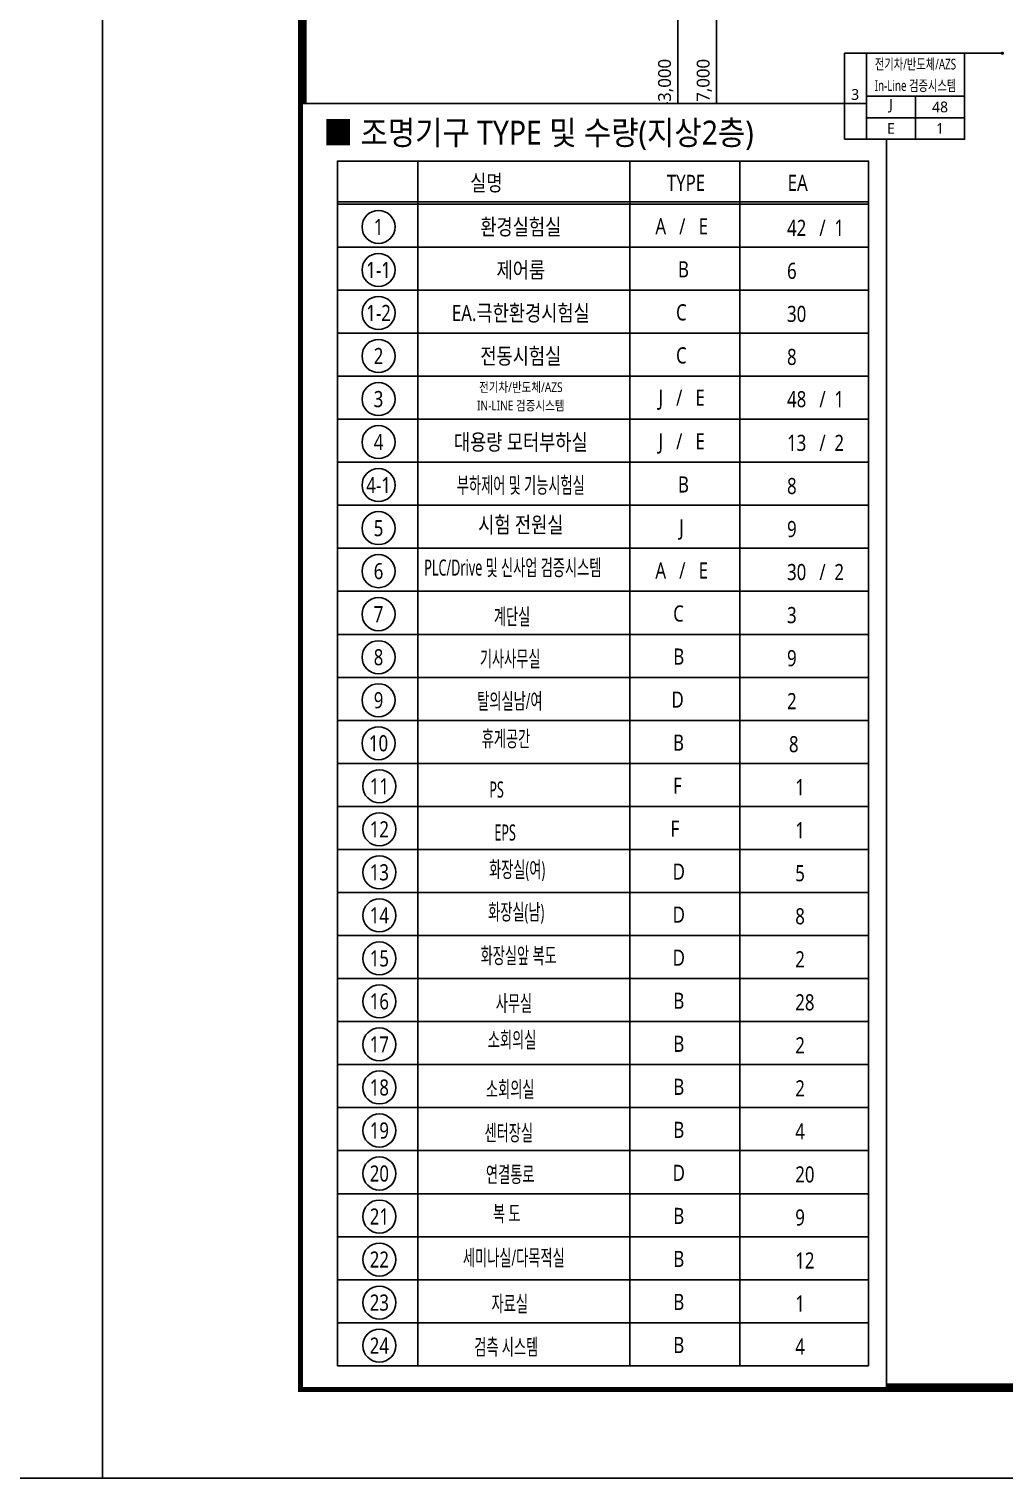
# Model space of a CAD drawing. Header units: millimetres. Extents: x -168200 to 504600, y -244718 to -125918.
# Drawn here: x 164786 to 210140, y -244718 to -177295 of the extents above; entities that cross this region are included whole.
import ezdxf
from ezdxf.enums import TextEntityAlignment as Align

# ---------------------------------------------------------------- set-up
doc = ezdxf.new("R2010")
doc.units = ezdxf.units.MM
doc.set_wipeout_variables(frame=1)
doc.layers.get('Defpoints').update_dxf_attribs({"color": 167})
for name, color, linetype in [('1-전등TEXT', 2, 'Continuous'), ('arch', 8, 'Continuous'), ('elec-box', 6, 'Continuous'), ('SYM-BUB', 3, 'Continuous'), ('Type', 1, 'Continuous'), ('XR-FORM-EE$0$XR-SHEET-SHT', 5, 'Continuous')]:
    doc.layers.add(name, color=color, linetype=linetype)
doc.layers.add('XR-FORM-EE$0$XR-SHEET-TEMP', color=171, linetype='Continuous', plot=False)
doc.styles.add('$0$스타일1', font='malgun.ttf')
doc.styles.add('GHS', font='malgun.ttf')
doc.styles.add('맑은 고딕', font='malgun.ttf')
doc.styles.add('스타일2', font='malgunbd.ttf')
doc.styles.add('울릉도M', font='malgun.ttf')
doc.dimstyles.new('CJA', dxfattribs={"dimscale": 300, "dimtxt": 2.7, "dimasz": 1, "dimexe": 2, "dimexo": 3, "dimgap": 1, "dimtad": 1, "dimdec": 0, "dimzin": 1, "dimdsep": 46, "dimlunit": 6, "dimtxsty": '$0$스타일1', "dimblk": 'CJDOT', "dimcen": 0.09, "dimdle": 1, "dimclrd": 256, "dimclre": 256, "dimclrt": 3, "dimadec": 0, "dimazin": 0, "dimtfac": 1, "dimtdec": 0, "dimtix": 1, "dimtmove": 2, "dimatfit": 3, "dimldrblk": 'CJDOT', "dimfxl": 1, "dimtolj": 1, "dimtzin": 1, "dimarcsym": 0})
doc.dimstyles.new('DIM-QD 1', dxfattribs={"dimtxt": 3, "dimasz": 1.5, "dimexe": 1, "dimexo": 0, "dimgap": 1, "dimtad": 1, "dimdec": 3, "dimdsep": 46, "dimlunit": 6, "dimtxsty": '$0$스타일1', "dimblk1": 'ARCHTICK', "dimblk2": 'ARCHTICK', "dimsah": 1, "dimcen": 0, "dimclrd": 256, "dimclre": 256, "dimclrt": 3, "dimazin": 2, "dimtfac": 1, "dimtdec": 3, "dimtix": 1, "dimtmove": 2, "dimatfit": 3, "dimldrblk": 'ARCHTICK', "dimfxl": 1, "dimtolj": 1, "dimtzin": 0, "dimarcsym": 0})

# ---------------------------------------------------------------- blocks, each defined once
blk = doc.blocks.new('XR-FORM-EE', base_point=(461, 408))
at = {"layer": 'XR-FORM-EE$0$XR-SHEET-SHT', "color": 5}
blk.add_lwpolyline([(0, 118800), (168200, 118800), (168200, 0), (0, 0)], close=True, dxfattribs=at)
at = {"layer": 'XR-FORM-EE$0$XR-SHEET-SHT', "color": 5, "const_width": 400}
blk.add_lwpolyline([(9300, 114600), (163900, 114600), (163900, 4200), (9300, 4200)], close=True, dxfattribs=at)
at = {"layer": 'XR-FORM-EE$0$XR-SHEET-TEMP'}
for p, q in [((9300, 59400), (10000, 59400)), ((9300, 31800), (10000, 31800))]:
    blk.add_line(p, q, dxfattribs=at)
blk = doc.blocks.new('_DotSmall')
at = {"color": 0, "linetype": 'ByBlock', "const_width": 0.5}
blk.add_lwpolyline([(-0.0625, 0, 1), (0.0625, 0, 1)], format="xyb", close=True, dxfattribs=at)
blk = doc.blocks.new('*D450')
at = {"layer": 'arch', "color": 7, "lineweight": -2, "transparency": 16777216}
for p, q in [((199761, -158409), (194561, -158409)), ((194961, -201809), (194961, -158009)), ((199761, -201409), (194561, -201409))]:
    blk.add_line(p, q, dxfattribs=at)
at = {"layer": 'Defpoints', "color": 0, "transparency": 16777216}
for p in [(194961, -158409), (200361, -158409), (200361, -201409)]:
    blk.add_point(p, dxfattribs=at)
at = {"layer": 'arch', "color": 7, "lineweight": -2, "transparency": 16777216, "xscale": 900, "yscale": 900, "zscale": 900}
for p, rotation in [((194961, -158409), 90), ((194961, -201409), 270)]:
    blk.add_blockref('_DotSmall', p, dxfattribs=dict(at, rotation=rotation))
at = {"layer": 'arch', "color": 3, "transparency": 16777216, "insert": (194401, -179909), "char_height": 600, "attachment_point": 5, "rotation": 90, "style": '$0$스타일1'}
blk.add_mtext('\\A1;43,000', dxfattribs=at)
blk = doc.blocks.new('CJDOT')
blk.add_line((-2, 0), (2, 0))
at = {"const_width": 0.5}
blk.add_lwpolyline([(-0.25, 0, 1), (0.25, 0, 1)], format="xyb", close=True, dxfattribs=at)
blk = doc.blocks.new('*D452')
at = {"layer": 'arch', "color": 7, "lineweight": -2, "transparency": 16777216}
for p, q in [((196761, -171009), (196761, -188809)), ((199761, -171409), (196361, -171409)), ((199761, -188409), (196361, -188409))]:
    blk.add_line(p, q, dxfattribs=at)
at = {"layer": 'Defpoints', "color": 0, "transparency": 16777216}
for p in [(200361, -171409), (196761, -188409), (200361, -188409)]:
    blk.add_point(p, dxfattribs=at)
at = {"layer": 'arch', "color": 7, "lineweight": -2, "transparency": 16777216, "xscale": 900, "yscale": 900, "zscale": 900}
for p, rotation in [((196761, -171409), 90), ((196761, -188409), 270)]:
    blk.add_blockref('_DotSmall', p, dxfattribs=dict(at, rotation=rotation))
at = {"layer": 'arch', "color": 3, "transparency": 16777216, "insert": (196199, -179909), "char_height": 600, "attachment_point": 5, "rotation": 90, "style": '$0$스타일1'}
blk.add_mtext('\\A1;17,000', dxfattribs=at)
blk = doc.blocks.new('*D453')
at = {"layer": 'arch', "color": 7, "lineweight": -2, "transparency": 16777216}
for p, q in [((196761, -188009), (196761, -201809)), ((199761, -188409), (196361, -188409)), ((199761, -201409), (196361, -201409))]:
    blk.add_line(p, q, dxfattribs=at)
at = {"layer": 'Defpoints', "color": 0, "transparency": 16777216}
for p in [(200361, -188409), (196761, -201409), (200361, -201409)]:
    blk.add_point(p, dxfattribs=at)
at = {"layer": 'arch', "color": 7, "lineweight": -2, "transparency": 16777216, "xscale": 900, "yscale": 900, "zscale": 900}
for p, rotation in [((196761, -188409), 90), ((196761, -201409), 270)]:
    blk.add_blockref('_DotSmall', p, dxfattribs=dict(at, rotation=rotation))
at = {"layer": 'arch', "color": 3, "transparency": 16777216, "insert": (196199, -194909), "char_height": 600, "attachment_point": 5, "rotation": 90, "style": '$0$스타일1'}
blk.add_mtext('\\A1;13,000', dxfattribs=at)
blk = doc.blocks.new('NEW_BUB')
at = {"layer": 'SYM-BUB', "color": 6}
blk.add_line((0, 3), (0, 0), dxfattribs=at)
blk.add_circle((0, 8.5), 5.5, dxfattribs=at)
at = {"layer": 'SYM-BUB', "color": 3, "style": '스타일2'}
blk.add_attdef('X', text='', height=4.5, dxfattribs=at).set_placement((0, 8.5), align=Align.MIDDLE)
blk = doc.blocks.new('_ARCHTICK')
at = {"color": 0, "linetype": 'ByBlock', "const_width": 0.15}
blk.add_lwpolyline([(-0.5, -0.5), (0.5, 0.5)], dxfattribs=at)

msp = doc.modelspace()

# ---------------------------------------------------------------- block references
at = {"layer": 'arch'}
for p in [(461, -244309.3), (168661, -244309.3)]:
    msp.add_blockref('XR-FORM-EE', p, dxfattribs=at)
ref = msp.add_blockref('NEW_BUB', (193761, -188409.3), dxfattribs=dict(at, xscale=200.0000000000001, yscale=200.0000000000001, zscale=200.0000000000001, rotation=90))
ref.add_attrib('X', 'C', dxfattribs={"layer": 'SYM-BUB', "color": 3, "height": 900, "style": '스타일2'}).set_placement((192061, -188409.3), align=Align.MIDDLE)
ref = msp.add_blockref('NEW_BUB', (193761, -201409.3), dxfattribs=dict(at, xscale=200.0000000000001, yscale=200.0000000000001, zscale=200.0000000000001, rotation=90))
ref.add_attrib('X', 'D', dxfattribs={"layer": 'SYM-BUB', "color": 3, "height": 900, "style": '스타일2'}).set_placement((192061, -201409.3), align=Align.MIDDLE)

# ---------------------------------------------------------------- dimensions: what is measured, and where the dimension line sits
for base, p1, p2, picture, middle in [((194961, -158409.3), (200361, -201409.3), (200361, -158409.3), '*D450', (194400.7, -179909.3)), ((196761, -188409.3), (200361, -171409.3), (200361, -188409.3), '*D452', (196199.1, -179909.3)), ((196761, -201409.3), (200361, -188409.3), (200361, -201409.3), '*D453', (196199.1, -194909.3))]:
    dim = msp.add_linear_dim(base=base, p1=p1, p2=p2, angle=270, dimstyle='CJA', override={"dimscale": 200, "dimtxt": 3, "dimasz": 4.5, "dimblk1": 'DotSmall', "dimblk2": 'DotSmall', "dimsah": 1, "dimdle": 2, "dimclrd": 7, "dimclre": 7}, dxfattribs=at)
    dim.commit()
    dim.dimension.update_dxf_attribs({"geometry": picture, "text_midpoint": middle})

# ---------------------------------------------------------------- leaders
at = {"layer": 'elec-box'}
msp.add_leader([(210062.3, -178423.3), (208340.1, -178423.3), (208307.6, -178423.3)], dimstyle='DIM-QD 1', override={"dimscale": 100, "dimasz": 1.5, "dimtad": 0, "dimclrd": 6, "dimldrblk": 'DOT'}, dxfattribs=at)

# ---------------------------------------------------------------- next in the draw order: wipeouts: each hides what was drawn before it
at = {"color": 6}
msp.add_wipeout([(203737.4, -178423.3), (208307.6, -178423.3), (208307.6, -180423.3), (203737.4, -180423.3)], dxfattribs=at).dxf.layer = 'elec-box'
msp.add_wipeout([(177500, -180766.1), (177500, -240517.7), (204671.2, -240517.7), (204671.2, -180766.1)]).dxf.layer = 'Type'

# ---------------------------------------------------------------- next in the draw order: linework, layer by layer
at = {"layer": '1-전등TEXT', "color": 0}
for p, q in [((182871.5, -183440.1), (182871.5, -239495.5)), ((192728.5, -183440.1), (192728.5, -239495.5)), ((197845.3, -183440.1), (197845.3, -239495.5)), ((179134.2, -185337.9), (203840, -185337.9)), ((179134.2, -185442.1), (203840, -185442.1)), ((179134.2, -187444.1), (203840, -187444.1)), ((179134.2, -189446.1), (203840, -189446.1)), ((179134.2, -191448.1), (203840, -191448.1)), ((179134.2, -193450), (203840, -193450)), ((179134.2, -195452), (203840, -195452)), ((179134.2, -197454), (203840, -197454)), ((179134.2, -199456), (203840, -199456)), ((179134.2, -201457.9), (203840, -201457.9)), ((179134.2, -203459.9), (203840, -203459.9)), ((179134.2, -205461.9), (203840, -205461.9)), ((179134.2, -207463.9), (203840, -207463.9)), ((179134.2, -209465.9), (203840, -209465.9)), ((179134.2, -211467.8), (203840, -211467.8)), ((179134.2, -213469.8), (203840, -213469.8)), ((179134.2, -215471.8), (203840, -215471.8)), ((179134.2, -217473.8), (203840, -217473.8)), ((179134.2, -219475.7), (203840, -219475.7)), ((179134.2, -221477.7), (203840, -221477.7)), ((179134.2, -223479.7), (203840, -223479.7)), ((179134.2, -225481.7), (203840, -225481.7)), ((179134.2, -227483.6), (203840, -227483.6)), ((179134.2, -229485.6), (203840, -229485.6)), ((179134.2, -231487.6), (203840, -231487.6)), ((179134.2, -233489.6), (203840, -233489.6)), ((179134.2, -235491.6), (203840, -235491.6)), ((179134.2, -237493.5), (203840, -237493.5))]:
    msp.add_line(p, q, dxfattribs=at)
at = {"layer": '1-전등TEXT', "linetype": 'Continuous'}
for points in [[(177500, -180766.1), (204671.2, -180766.1), (204671.2, -240517.7), (177500, -240517.7)], [(203840, -239495.5), (203840, -183440.1), (179134.2, -183440.1), (179134.2, -239495.5)]]:
    msp.add_lwpolyline(points, close=True, dxfattribs=at)
at = {"layer": '1-전등TEXT', "color": 0}
for centre in [(181045.8, -186505.7), (181045.8, -188507.7), (181045.8, -190509.6), (181045.8, -192511.6), (181045.8, -194513.6), (181045.8, -196515.6), (181045.8, -198517.5), (181045.8, -200519.5), (181045.8, -202521.5), (181045.8, -204523.5), (181045.8, -206525.4), (181045.8, -208527.4), (181045.8, -210529.4), (181083.6, -212531.4), (181083.6, -214533.4), (181083.6, -216535.3), (181083.6, -218537.3), (181083.6, -220539.3), (181083.6, -222541.3), (181083.6, -224543.2), (181083.6, -226545.2), (181083.6, -228547.2), (181083.6, -230549.2), (181083.6, -232551.2), (181083.6, -234553.1), (181083.6, -236555.1), (181083.6, -238557.1)]:
    msp.add_circle(centre, 768.8, dxfattribs=at)
at = {"layer": 'elec-box', "color": 6}
for points in [[(202722.3, -182423.3), (203737.4, -182423.3), (203737.4, -178423.3), (202722.3, -178423.3)], [(203737.4, -180423.3), (208307.6, -180423.3), (208307.6, -178423.3), (203737.4, -178423.3)]]:
    msp.add_lwpolyline(points, close=True, dxfattribs=at)

# ---------------------------------------------------------------- next in the draw order: texts
at = {"layer": '1-전등TEXT', "color": 0, "style": '울릉도M', "width": 0.9}
msp.add_text('■ 조명기구 TYPE 및 수량(지상2층)', height=1125, dxfattribs=at).set_placement((178482.1, -182684.5))
at = {"layer": '1-전등TEXT', "color": 0, "style": '맑은 고딕'}
for s, height, width, p in [('실명', 750, 0.8, (186063.9, -184454.9)), ('TYPE', 750, 0.8, (195344.5, -184454.9)), ('EA', 750, 0.8, (200543.3, -184454.9)), ('환경실험실', 750, 0.8, (187662.9, -186505.7)), ('1', 750, 0.8, (181045.8, -186505.7)), ('A   /   E', 750, 0.8, (195144.7, -186475.6)), ('제어룸', 750, 0.8, (187662.9, -188507.7)), ('B', 750, 0.8, (195228.9, -188477.6)), ('1-1', 750, 0.8, (181045.8, -188507.7)), ('1-2', 750, 0.8, (181045.8, -190509.6)), ('EA.극한환경시험실', 750, 0.8, (187662.9, -190509.6)), ('C', 750, 0.8, (195131.1, -190479.6)), ('2', 750, 0.8, (181045.8, -192511.6)), ('전동시험실', 750, 0.8, (187662.9, -192511.6)), ('C', 750, 0.8, (195131.1, -192481.5)), ('3', 750, 0.8, (181045.8, -194513.6)), ('전기차/반도체/AZS', 450, 0.8, (187662.9, -193961.8)), ('J   /   E', 750, 0.8, (195144.7, -194446.9)), ('IN-LINE 검증시스템', 450, 0.8, (187662.9, -194818.6)), ('4', 750, 0.8, (181045.8, -196515.6)), ('대용량 모터부하실', 750, 0.8, (187662.9, -196515.6)), ('J   /   E', 750, 0.8, (195144.7, -196481.5)), ('4-1', 750, 0.8, (181045.8, -198517.5)), ('부하제어 및 기능시험실', 750, 0.6, (187662.9, -198517.5)), ('B', 750, 0.8, (195228.9, -198487.5)), ('5', 750, 0.8, (181045.8, -200519.5)), ('시험 전원실', 750, 0.8, (187662.9, -200361.8)), ('J', 750, 0.8, (195139.4, -200489.4)), ('6', 750, 0.8, (181045.8, -202521.5)), ('A   /   E', 750, 0.8, (195144.7, -202491.4)), ('7', 750, 0.8, (181045.8, -204523.5)), ('C', 750, 0.8, (194997.6, -204493.4)), ('8', 750, 0.8, (181045.8, -206525.4)), ('B', 750, 0.8, (195011.6, -206495.4)), ('9', 750, 0.8, (181045.8, -208527.4)), ('D', 750, 0.8, (194958, -208497.3)), ('10', 750, 0.8, (181045.8, -210529.4)), ('B', 750, 0.8, (194999.9, -210499.3)), ('11', 750, 0.8, (181083.6, -212531.4)), ('F', 750, 0.8, (194951.4, -212501.3)), ('12', 750, 0.8, (181083.6, -214533.4)), ('F', 750, 0.8, (194829.3, -214503.3)), ('13', 750, 0.8, (181083.6, -216535.3)), ('D', 750, 0.8, (195012.9, -216505.3)), ('14', 750, 0.8, (181083.6, -218537.3)), ('D', 750, 0.8, (195012.9, -218507.2)), ('15', 750, 0.8, (181083.6, -220539.3)), ('D', 750, 0.8, (195012.9, -220509.2)), ('16', 750, 0.8, (181083.6, -222541.3)), ('B', 750, 0.8, (195012.9, -222511.2)), ('17', 750, 0.8, (181083.6, -224543.2)), ('B', 750, 0.8, (195012.9, -224513.2)), ('18', 750, 0.8, (181083.6, -226545.2)), ('B', 750, 0.8, (195012.9, -226515.1)), ('19', 750, 0.8, (181083.6, -228547.2)), ('B', 750, 0.8, (195012.9, -228517.1)), ('20', 750, 0.8, (181083.6, -230549.2)), ('D', 750, 0.8, (195012.9, -230519.1)), ('21', 750, 0.8, (181083.6, -232551.2)), ('B', 750, 0.8, (195012.9, -232521.1)), ('22', 750, 0.8, (181083.6, -234553.1)), ('B', 750, 0.8, (195012.9, -234523.1)), ('23', 750, 0.8, (181083.6, -236555.1)), ('B', 750, 0.8, (195012.9, -236525)), ('24', 750, 0.8, (181083.6, -238557.1)), ('B', 750, 0.8, (195012.9, -238527))]:
    msp.add_text(s, height=height, dxfattribs=dict(at, width=width)).set_placement(p, align=Align.MIDDLE_CENTER)
at = {"layer": '1-전등TEXT', "color": 0, "style": '맑은 고딕', "width": 0.8}
for s, p in [('42   /  1', (200048.5, -186547.4)), ('6', (200048.5, -188549.4)), ('30', (200048.5, -190551.3)), ('8', (200048.5, -192553.3)), ('48   /  1', (200048.5, -194518.7)), ('13   /  2', (200048.5, -196553.3)), ('8', (200048.5, -198559.2)), ('9', (200048.5, -200561.2)), ('30   /  2', (200048.5, -202563.2)), ('3', (200048.5, -204565.2)), ('9', (200048.5, -206567.2)), ('2', (200048.5, -208569.1)), ('8', (200136.5, -210571.1)), ('1', (200430.3, -212573.1)), ('1', (200430.3, -214575.1)), ('5', (200430.3, -216577)), ('8', (200430.3, -218579)), ('2', (200430.3, -220581)), ('28', (200430.3, -222583)), ('2', (200430.3, -224584.9)), ('2', (200430.3, -226586.9)), ('4', (200430.3, -228588.9)), ('20', (200430.3, -230590.9)), ('9', (200430.3, -232592.9)), ('12', (200430.3, -234594.8)), ('1', (200430.3, -236596.8)), ('4', (200430.3, -238598.8))]:
    msp.add_text(s, height=750, dxfattribs=at).set_placement(p, align=Align.MIDDLE_LEFT)
at = {"layer": '1-전등TEXT', "color": 0, "style": '맑은 고딕', "width": 0.6}
for s, p in [('PLC/Drive 및 신사업 검증시스템', (187292.4, -202347.6)), ('계단실', (187256.8, -204629.1)), ('기사사무실', (187169.1, -206587.1)), ('탈의실남/여', (187154.5, -208555.9)), ('휴게공간', (186973.6, -210307.1)), ('PS', (186535.4, -212682.4)), ('EPS', (186932.9, -214683.8)), ('화장실(여)', (187491.7, -216433.7)), ('화장실(남)', (187448.2, -218413.4)), ('화장실앞 복도', (187565.5, -220397.5)), ('사무실', (187345.4, -222616.4)), ('소회의실', (187258, -224313.3)), ('소회의실', (187170.9, -226619.3)), ('센터장실', (187105.7, -228642.5)), ('연결통로', (187170.9, -230579)), ('복 도', (187011, -232412.3)), ('세미나실/다목적실', (187338, -234455.5)), ('자료실', (187149.5, -236596.6)), ('검측 시스템', (186986.8, -238610.5))]:
    msp.add_text(s, height=750, dxfattribs=at).set_placement(p, align=Align.MIDDLE)
at = {"layer": 'elec-box', "color": 3, "style": 'GHS', "width": 0.7}
for s, p in [('전기차/반도체/AZS', (206022.5, -178923.3)), ('In-Line 검증시스템', (206022.5, -179923.3))]:
    msp.add_text(s, height=500, dxfattribs=at).set_placement(p, align=Align.MIDDLE)
at = {"layer": 'elec-box', "color": 3, "style": 'GHS'}
msp.add_text('3', height=500, dxfattribs=at).set_placement((203217.5, -180341.6), align=Align.MIDDLE)

# ---------------------------------------------------------------- next in the draw order: wipeouts: each hides what was drawn before it
at = {"color": 6}
msp.add_wipeout([(206022.5, -180423.3), (208307.6, -180423.3), (208307.6, -181423.3), (206022.5, -181423.3)], dxfattribs=at).dxf.layer = 'elec-box'

# ---------------------------------------------------------------- next in the draw order: linework, layer by layer
at = {"layer": 'elec-box', "color": 6}
msp.add_lwpolyline([(206022.5, -181423.3), (208307.6, -181423.3), (208307.6, -180423.3), (206022.5, -180423.3)], close=True, dxfattribs=at)

# ---------------------------------------------------------------- next in the draw order: texts
at = {"layer": 'elec-box', "color": 3, "style": 'GHS'}
msp.add_text('48', height=500, dxfattribs=at).set_placement((207165.1, -180923.3), align=Align.MIDDLE)

# ---------------------------------------------------------------- next in the draw order: wipeouts: each hides what was drawn before it
at = {"color": 6}
msp.add_wipeout([(206022.5, -181423.3), (208307.6, -181423.3), (208307.6, -182423.3), (206022.5, -182423.3)], dxfattribs=at).dxf.layer = 'elec-box'

# ---------------------------------------------------------------- next in the draw order: linework, layer by layer
at = {"layer": 'elec-box', "color": 6}
msp.add_lwpolyline([(206022.5, -182423.3), (208307.6, -182423.3), (208307.6, -181423.3), (206022.5, -181423.3)], close=True, dxfattribs=at)

# ---------------------------------------------------------------- next in the draw order: texts
at = {"layer": 'elec-box', "color": 3, "style": 'GHS'}
msp.add_text('1', height=500, dxfattribs=at).set_placement((207165.1, -181923.3), align=Align.MIDDLE)

# ---------------------------------------------------------------- next in the draw order: wipeouts: each hides what was drawn before it
at = {"color": 6}
msp.add_wipeout([(203737.4, -180423.3), (206022.5, -180423.3), (206022.5, -181423.3), (203737.4, -181423.3)], dxfattribs=at).dxf.layer = 'elec-box'

# ---------------------------------------------------------------- next in the draw order: linework, layer by layer
at = {"layer": 'elec-box', "color": 6}
msp.add_lwpolyline([(203737.4, -181423.3), (206022.5, -181423.3), (206022.5, -180423.3), (203737.4, -180423.3)], close=True, dxfattribs=at)

# ---------------------------------------------------------------- next in the draw order: wipeouts: each hides what was drawn before it
at = {"color": 6}
msp.add_wipeout([(203737.4, -181423.3), (206022.5, -181423.3), (206022.5, -182423.3), (203737.4, -182423.3)], dxfattribs=at).dxf.layer = 'elec-box'

# ---------------------------------------------------------------- next in the draw order: linework, layer by layer
at = {"layer": 'elec-box', "color": 6}
msp.add_lwpolyline([(203737.4, -182423.3), (206022.5, -182423.3), (206022.5, -181423.3), (203737.4, -181423.3)], close=True, dxfattribs=at)

# ---------------------------------------------------------------- next in the draw order: texts
at = {"layer": 'elec-box', "color": 3, "style": 'GHS'}
for s, p in [('J', (204880, -180866.9)), ('E', (204880, -181923.3))]:
    msp.add_text(s, height=500, dxfattribs=at).set_placement(p, align=Align.MIDDLE)

doc.saveas('drawing.dxf')
